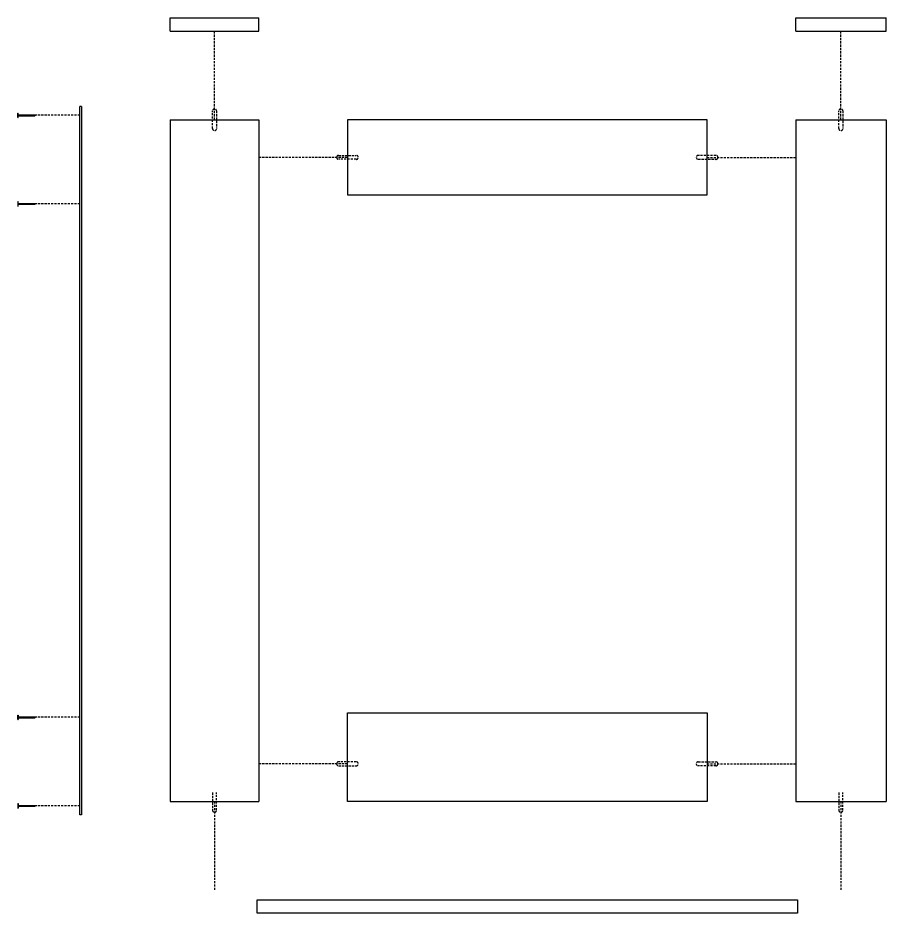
# Model space of a CAD drawing. Header units: millimetres. Extents: x 1263 to 4174, y 1008 to 2067.
# Drawn here: x 2472.3 to 2570.3, y 1529.6 to 1630.7 of the extents above; entities that cross this region are included whole.
import ezdxf

# ---------------------------------------------------------------- set-up
doc = ezdxf.new("R2010")
doc.units = ezdxf.units.MM
doc.linetypes.add('HIDDEN', pattern=[0.375, 0.25, -0.125])
doc.layers.add('CERNIERE E GIUNZIONI', color=3, linetype='Continuous')
doc.layers.add('STRUTTURA', color=7, linetype='Continuous')

msp = doc.modelspace()

# ---------------------------------------------------------------- linework, layer by layer
at = {"layer": 'CERNIERE E GIUNZIONI', "linetype": 'HIDDEN'}
for p, q in [((2494.54, 1619.24), (2494.54, 1629.24)), ((2565.24, 1619.24), (2565.24, 1629.24)), ((2494.32, 1618.24), (2494.32, 1620.24)), ((2494.77, 1620.24), (2494.77, 1618.24)), ((2565.02, 1618.24), (2565.02, 1620.24)), ((2565.47, 1620.24), (2565.47, 1618.24)), ((2479.34, 1619.74), (2474.34, 1619.74)), ((2509.54, 1614.99), (2499.54, 1614.99)), ((2508.54, 1615.22), (2510.54, 1615.22)), ((2551.14, 1615.22), (2549.14, 1615.22)), ((2550.14, 1614.99), (2560.14, 1614.99)), ((2510.54, 1614.77), (2508.54, 1614.77)), ((2549.14, 1614.77), (2551.14, 1614.77)), ((2479.34, 1609.74), (2474.34, 1609.74)), ((2479.34, 1551.74), (2474.34, 1551.74)), ((2509.54, 1546.49), (2499.54, 1546.49)), ((2510.54, 1546.72), (2508.54, 1546.72)), ((2508.54, 1546.27), (2510.54, 1546.27)), ((2549.14, 1546.72), (2551.14, 1546.72)), ((2551.14, 1546.27), (2549.14, 1546.27)), ((2550.14, 1546.49), (2560.14, 1546.49)), ((2494.32, 1543.24), (2494.32, 1541.24)), ((2494.77, 1541.24), (2494.77, 1543.24)), ((2565.02, 1543.24), (2565.02, 1541.24)), ((2565.47, 1541.24), (2565.47, 1543.24)), ((2494.54, 1542.24), (2494.54, 1532.24)), ((2565.24, 1542.24), (2565.24, 1532.24)), ((2479.34, 1541.74), (2474.34, 1541.74))]:
    msp.add_line(p, q, dxfattribs=at)
at = {"layer": 'CERNIERE E GIUNZIONI'}
for p, q in [((2472.34, 1619.49), (2472.34, 1619.99)), ((2472.34, 1619.99), (2472.39, 1619.99)), ((2472.39, 1619.49), (2472.39, 1619.99)), ((2472.34, 1619.49), (2472.39, 1619.49)), ((2472.39, 1619.79), (2474.24, 1619.79)), ((2472.39, 1619.69), (2474.24, 1619.69)), ((2474.24, 1619.79), (2474.34, 1619.74)), ((2474.24, 1619.69), (2474.34, 1619.74)), ((2472.34, 1609.99), (2472.39, 1609.99)), ((2472.34, 1609.99), (2472.34, 1609.49)), ((2472.39, 1609.49), (2472.39, 1609.99)), ((2472.34, 1609.49), (2472.39, 1609.49)), ((2472.39, 1609.79), (2474.24, 1609.79)), ((2472.39, 1609.69), (2474.24, 1609.69)), ((2474.24, 1609.79), (2474.34, 1609.74)), ((2474.24, 1609.69), (2474.34, 1609.74)), ((2472.34, 1551.99), (2472.39, 1551.99)), ((2472.34, 1551.49), (2472.34, 1551.99)), ((2472.34, 1551.49), (2472.39, 1551.49)), ((2472.39, 1551.99), (2472.39, 1551.49)), ((2472.39, 1551.79), (2474.24, 1551.79)), ((2472.39, 1551.69), (2474.24, 1551.69)), ((2474.24, 1551.79), (2474.34, 1551.74)), ((2474.24, 1551.69), (2474.34, 1551.74)), ((2472.34, 1541.99), (2472.34, 1541.49)), ((2472.34, 1541.99), (2472.39, 1541.99)), ((2472.34, 1541.49), (2472.39, 1541.49)), ((2472.39, 1541.99), (2472.39, 1541.49)), ((2472.39, 1541.79), (2474.24, 1541.79)), ((2472.39, 1541.69), (2474.24, 1541.69)), ((2474.24, 1541.79), (2474.34, 1541.74)), ((2474.24, 1541.69), (2474.34, 1541.74))]:
    msp.add_line(p, q, dxfattribs=at)
at = {"layer": 'CERNIERE E GIUNZIONI', "linetype": 'HIDDEN'}
for centre, start, end in [((2494.54, 1620.24), 0, 180), ((2565.24, 1620.24), 0, 180), ((2494.54, 1618.24), 180, 0), ((2565.24, 1618.24), 180, 0), ((2508.54, 1614.99), 90, 270), ((2510.54, 1614.99), 270, 90), ((2549.14, 1614.99), 90, 270), ((2551.14, 1614.99), 270, 90), ((2508.54, 1546.49), 90, 270), ((2510.54, 1546.49), 270, 90), ((2549.14, 1546.49), 90, 270), ((2551.14, 1546.49), 270, 90), ((2494.54, 1541.24), 180, 0), ((2565.24, 1541.24), 180, 0)]:
    msp.add_arc(centre, 0.225, start, end, dxfattribs=at)
at = {"layer": 'STRUTTURA'}
for p, q in [((2489.54, 1629.24), (2489.54, 1630.74)), ((2489.54, 1630.74), (2499.54, 1630.74)), ((2499.54, 1629.24), (2499.54, 1630.74)), ((2560.14, 1629.24), (2560.14, 1630.74)), ((2560.14, 1630.74), (2570.34, 1630.74)), ((2570.34, 1629.24), (2570.34, 1630.74)), ((2489.54, 1629.24), (2499.54, 1629.24)), ((2560.14, 1629.24), (2570.34, 1629.24)), ((2479.34, 1540.74), (2479.34, 1620.74)), ((2479.54, 1620.74), (2479.34, 1620.74)), ((2479.54, 1620.74), (2479.54, 1540.74)), ((2489.54, 1619.24), (2489.54, 1542.24)), ((2489.54, 1619.24), (2499.54, 1619.24)), ((2499.54, 1619.24), (2499.54, 1542.24)), ((2550.14, 1619.24), (2509.54, 1619.24)), ((2509.54, 1619.24), (2509.54, 1610.74)), ((2550.14, 1610.74), (2550.14, 1619.24)), ((2560.14, 1619.24), (2560.14, 1542.24)), ((2560.14, 1619.24), (2570.34, 1619.24)), ((2570.34, 1619.24), (2570.34, 1542.24)), ((2509.54, 1610.74), (2550.14, 1610.74)), ((2509.54, 1552.24), (2550.14, 1552.24)), ((2509.54, 1542.24), (2509.54, 1552.24)), ((2550.14, 1552.24), (2550.14, 1542.24)), ((2489.54, 1542.24), (2499.54, 1542.24)), ((2550.14, 1542.24), (2509.54, 1542.24)), ((2560.14, 1542.24), (2570.34, 1542.24)), ((2479.54, 1540.74), (2479.34, 1540.74)), ((2499.34, 1531.13), (2560.34, 1531.13)), ((2499.34, 1529.63), (2499.34, 1531.13)), ((2560.34, 1531.13), (2560.34, 1529.63)), ((2560.34, 1529.63), (2499.34, 1529.63))]:
    msp.add_line(p, q, dxfattribs=at)

doc.saveas('drawing.dxf')
